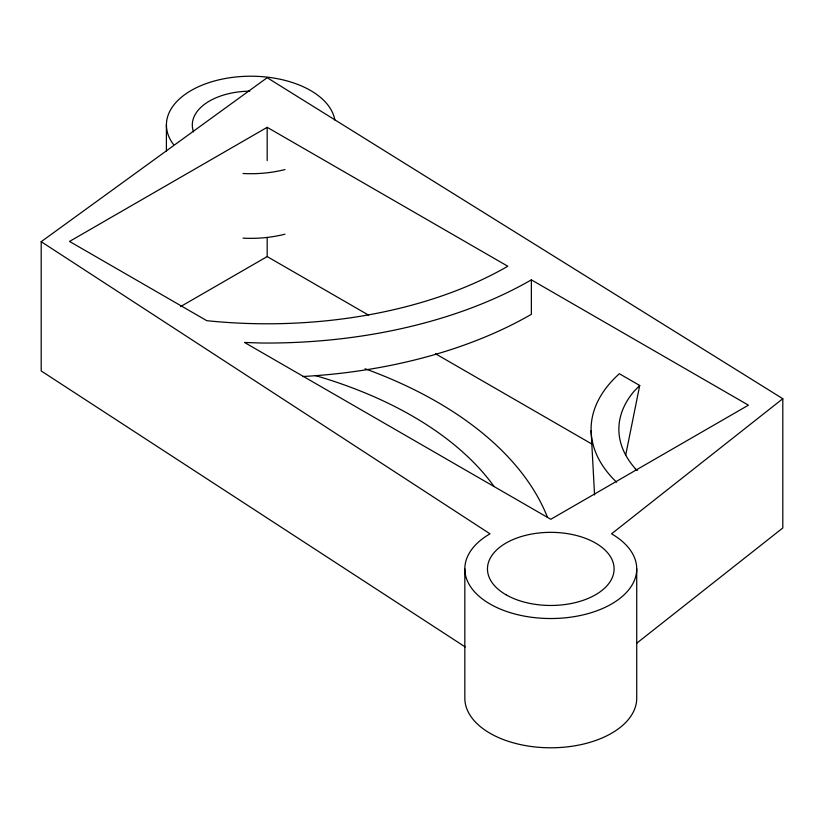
<?xml version="1.0" encoding="UTF-8"?>
<svg xmlns="http://www.w3.org/2000/svg" width="824" height="824" viewBox="0 0 824 824"><rect width="100%" height="100%" fill="white"/><g stroke="black" fill="none" stroke-linecap="round" stroke-linejoin="round"><path stroke-width="1.24" d="M625.674 455.219L639.712 385.488L619.36 373.736A177.593 102.537 0 0 0 616.589 482.184M639.712 385.488L634.089 391.256A149.814 86.499 0 0 0 636.066 469.484M782.8 398.713L611.552 533.818A85.943 49.615 0 0 1 611.552 603.992A85.943 49.615 0 0 1 490.002 603.992A85.943 49.615 0 0 1 490.002 533.818L41.2 241.69L267.182 77.703L782.8 398.713L782.8 527.978L636.736 643.214M267.182 127.318L69.525 241.432L206.762 320.67A340.291 196.462 0 0 0 507.8 266.245L267.182 127.318L267.182 160.598M180.569 306.59L267.182 256.583L368.596 315.139M531.367 279.851L748.429 405.171L550.782 519.285L244.512 342.465L260.518 343A373.622 215.713 0 0 0 531.367 279.851L531.367 314.325A373.622 215.713 0 0 1 302.974 376.506M435.463 353.743L591.498 443.827M635.263 469.093L637.477 470.38M465.189 646.933L41.2 370.954L41.2 241.69M591.107 430.746L594.557 494.936M636.725 568.9L636.725 698.165A85.943 49.615 0 0 1 550.782 747.79A85.943 49.615 0 0 1 464.829 698.165L464.829 568.9M267.182 237.394L267.182 256.583M166.407 124.805L166.407 151.42M365.084 368.761A412.412 238.105 0 0 1 547.476 517.297M314.984 375.445A377.66 218.041 0 0 1 494.112 486.541M284.95 169.559A84.439 48.75 0 0 1 243.018 173.504M173.607 144.653A84.439 48.75 0 0 1 229.247 77.837A84.439 48.75 0 0 1 334.843 120.016M193.547 131.881A58.545 33.794 0 0 1 249.796 91.165M284.95 234.191A84.439 48.75 0 0 1 243.018 238.136M505.998 594.753A63.324 36.565 0 0 0 611.944 578.366A63.324 36.565 0 0 0 534.385 533.591A63.324 36.565 0 0 0 505.998 594.753"/></g></svg>
